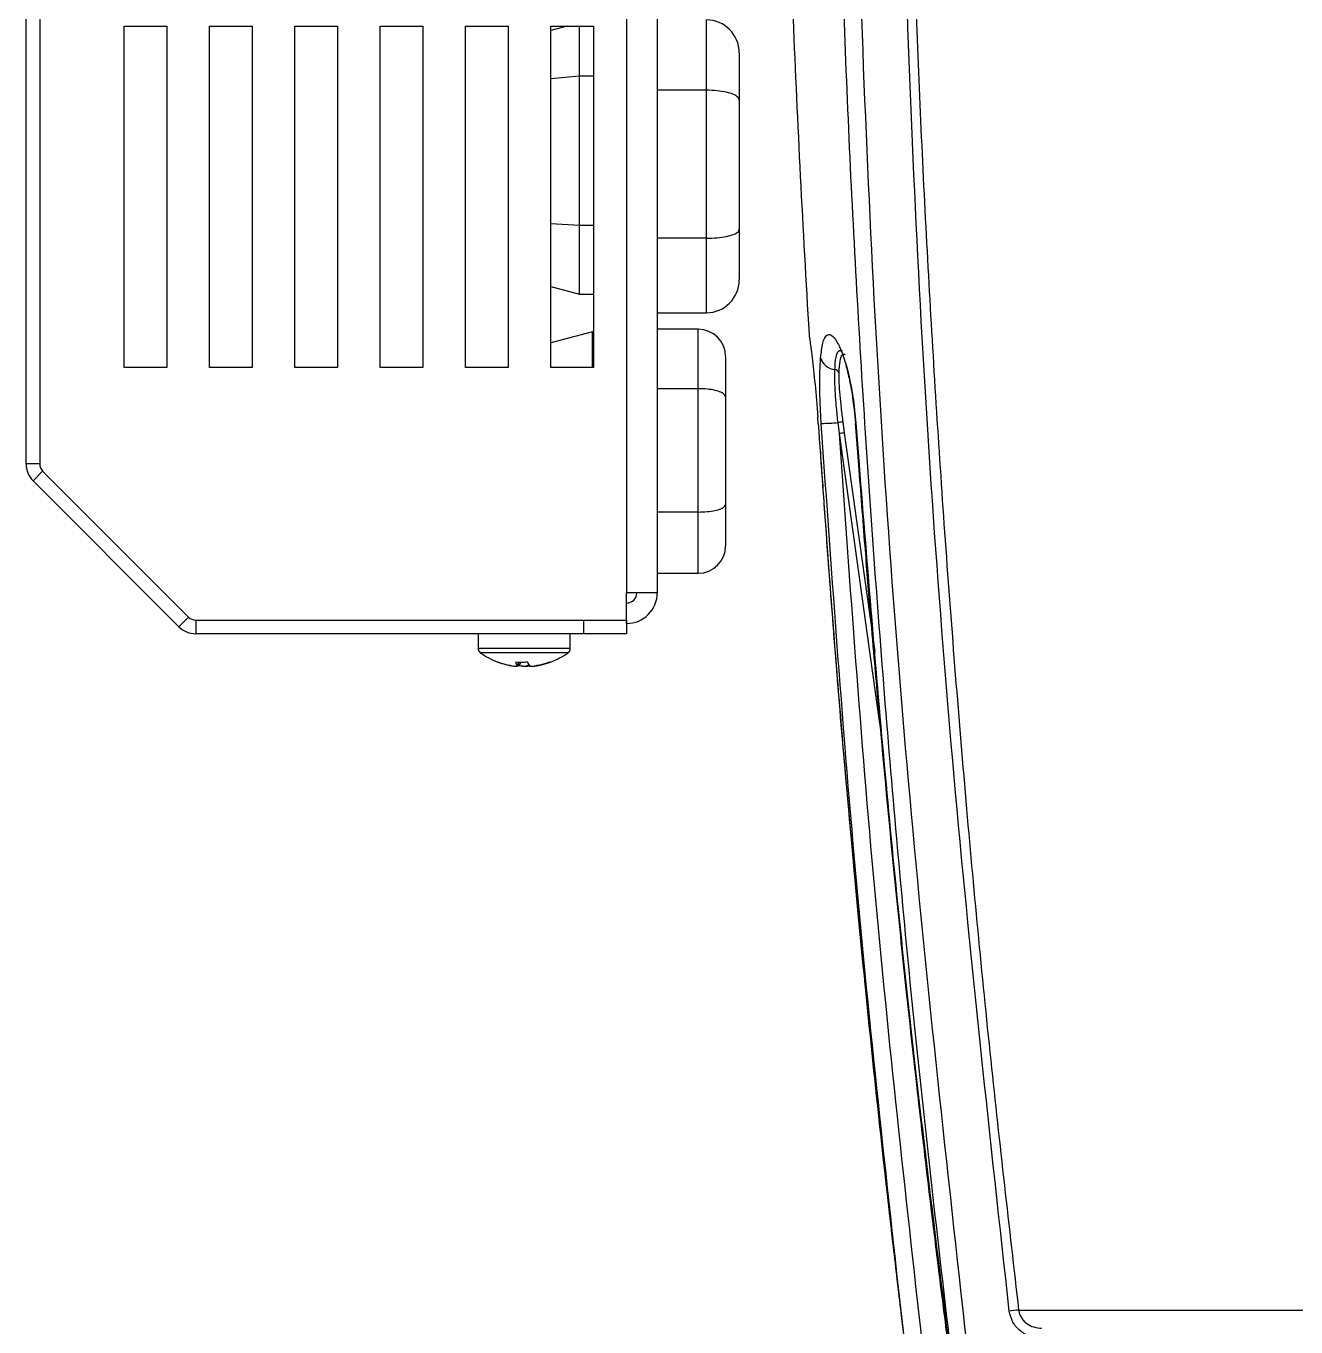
# Model space of a CAD drawing. Extents: x 2 to 136, y 1 to 99.
# Drawn here: x 51.458 to 55.18, y 4.889 to 8.701 of the extents above; entities that cross this region are included whole.
import ezdxf

# ---------------------------------------------------------------- set-up
doc = ezdxf.new("R2010")
doc.units = 0
doc.header["$MEASUREMENT"] = 0
doc.layers.add('OBJECT', color=7, linetype='CONTINUOUS')

msp = doc.modelspace()

# ---------------------------------------------------------------- linework, layer by layer
at = {"layer": 'OBJECT'}
for p, q in [((51.4584, 7.4177), (51.4584, 10.5229)), ((51.4984, 10.5229), (51.4984, 7.4177)), ((53.2184, 9.0878), (53.2184, 7.0403)), ((53.3084, 8.9003), (53.3084, 7.0403)), ((51.7459, 8.7003), (51.8709, 8.7003)), ((51.7459, 7.7003), (51.7459, 8.7003)), ((51.8709, 8.7003), (51.8709, 7.7003)), ((51.9959, 8.7003), (52.1209, 8.7003)), ((51.9959, 7.7003), (51.9959, 8.7003)), ((52.1209, 8.7003), (52.1209, 7.7003)), ((52.2459, 8.7003), (52.3709, 8.7003)), ((52.2459, 7.7003), (52.2459, 8.7003)), ((52.3709, 8.7003), (52.3709, 7.7003)), ((52.4959, 8.7003), (52.6209, 8.7003)), ((52.4959, 7.7003), (52.4959, 8.7003)), ((52.6209, 8.7003), (52.6209, 7.7003)), ((52.7459, 8.7003), (52.8709, 8.7003)), ((52.7459, 7.7003), (52.7459, 8.7003)), ((52.8709, 8.7003), (52.8709, 7.7003)), ((53.0441, 8.7003), (52.9959, 8.6874)), ((52.9959, 8.7003), (53.1209, 8.7003)), ((52.9959, 7.7003), (52.9959, 8.7003)), ((53.0804, 8.5555), (53.0804, 8.7003)), ((53.1209, 8.7003), (53.1209, 7.7003)), ((53.4524, 8.5128), (53.4524, 8.7188)), ((53.5484, 8.6228), (53.5484, 8.4834)), ((52.9959, 8.5471), (53.0804, 8.5555)), ((53.0804, 8.1173), (53.0804, 8.5555)), ((53.0804, 8.5555), (53.1209, 8.5555)), ((53.4524, 8.5128), (53.3084, 8.5128)), ((53.4524, 8.0793), (53.4524, 8.5128)), ((53.5484, 8.4834), (53.5484, 8.1055)), ((52.9959, 8.1228), (53.0804, 8.1173)), ((53.0804, 7.9148), (53.0804, 8.1173)), ((53.0804, 8.1173), (53.1209, 8.1173)), ((53.5484, 8.1055), (53.5484, 7.9568)), ((53.4524, 8.0793), (53.3084, 8.0793)), ((53.4524, 7.8608), (53.4524, 8.0793)), ((52.9959, 7.9374), (53.0804, 7.9148)), ((53.0804, 7.9148), (53.1209, 7.9148)), ((53.3084, 7.8608), (53.4524, 7.8608)), ((53.1184, 7.8051), (52.9959, 7.7722)), ((53.1209, 7.8051), (53.1184, 7.8051)), ((53.1184, 7.7003), (53.1184, 7.8051)), ((53.4284, 7.8124), (53.3084, 7.8124)), ((53.4284, 7.6381), (53.4284, 7.8124)), ((53.5084, 7.7324), (53.5084, 7.6142)), ((51.8709, 7.7003), (51.7459, 7.7003)), ((52.1209, 7.7003), (51.9959, 7.7003)), ((52.3709, 7.7003), (52.2459, 7.7003)), ((52.6209, 7.7003), (52.4959, 7.7003)), ((52.8709, 7.7003), (52.7459, 7.7003)), ((53.1209, 7.7003), (52.9959, 7.7003)), ((53.4284, 7.6381), (53.3084, 7.6381)), ((53.4284, 7.2768), (53.4284, 7.6381)), ((53.5084, 7.6142), (53.5084, 7.2993)), ((53.7799, 7.5366), (53.7786, 7.5552)), ((53.842, 7.5069), (53.838, 7.5389)), ((53.852, 7.5407), (53.8564, 7.5087)), ((53.8886, 7.5373), (53.8978, 7.4146)), ((53.8904, 7.5378), (53.8997, 7.415)), ((53.9603, 6.6573), (53.842, 7.5069)), ((53.8564, 7.5087), (53.9456, 6.8684)), ((51.4984, 7.4177), (51.4584, 7.4177)), ((51.5071, 7.3965), (51.4789, 7.3682)), ((51.5071, 7.3965), (51.9346, 6.9691)), ((51.9063, 6.9408), (51.4789, 7.3682)), ((53.5084, 7.2993), (53.5084, 7.1774)), ((53.4284, 7.2768), (53.3084, 7.2768)), ((53.4284, 7.0974), (53.4284, 7.2768)), ((53.3084, 7.0974), (53.4284, 7.0974)), ((53.2184, 6.9503), (53.2184, 7.0403)), ((53.3084, 7.0403), (53.2184, 7.0403)), ((51.9346, 6.9691), (51.9063, 6.9408)), ((51.9558, 6.9603), (51.9558, 6.9203)), ((51.9558, 6.9603), (53.0934, 6.9603)), ((53.0934, 6.9203), (53.0934, 6.9603)), ((53.0934, 6.9603), (53.2184, 6.9603)), ((53.2184, 6.9603), (53.2184, 6.9203)), ((53.0934, 6.9203), (51.9558, 6.9203)), ((52.7834, 6.9203), (52.7834, 6.8769)), ((53.0534, 6.8769), (53.0534, 6.9203)), ((53.2184, 6.9203), (53.0934, 6.9203)), ((53.0534, 6.8769), (52.7834, 6.8769)), ((53.0471, 6.8647), (52.7896, 6.8647)), ((52.8927, 6.8248), (52.8928, 6.8254)), ((52.8995, 6.8373), (52.8982, 6.8248)), ((52.902, 6.8248), (52.903, 6.8372)), ((52.9184, 6.8255), (52.9222, 6.8248)), ((52.9221, 6.8262), (52.9222, 6.8248)), ((52.9385, 6.8252), (52.9385, 6.8248)), ((52.944, 6.8248), (52.944, 6.8254)), ((54.3673, 4.9383), (56.997, 4.9383))]:
    msp.add_line(p, q, dxfattribs=at)
at = {"layer": 'OBJECT', "flags": 128}
for points in [[(53.7789, 7.5544), (53.7788, 7.5545), (53.7786, 7.5552)], [(53.7799, 7.5366), (53.78, 7.5364), (53.7801, 7.5364)], [(53.8904, 7.5378), (53.8888, 7.5374), (53.8887, 7.5372)], [(53.8997, 7.415), (53.898, 7.4147), (53.8979, 7.4146)], [(52.9146, 6.8248), (52.9086, 6.8256), (52.9035, 6.8264)], [(52.9278, 6.8371), (52.9262, 6.8371), (52.9219, 6.8371), (52.9219, 6.8371)], [(52.9222, 6.8248), (52.9281, 6.8256), (52.9332, 6.8264)], [(52.944, 6.8248), (52.9484, 6.8256), (52.952, 6.8264)]]:
    msp.add_lwpolyline(points, dxfattribs=at)
at = {"layer": 'OBJECT'}
for centre, radius, start, end in [((53.4524, 8.6228), 0.096, 0, 90), ((104.3224, 10.8253), 50.66, 182.37923, 183.42528), ((53.4524, 7.9568), 0.096, 270, 0), ((53.4284, 7.7324), 0.08, 0, 90), ((53.8336, 7.7424), 0.0486, 196.7645, 264.0448), ((53.8275, 7.6804), 0.0137, 21.5178, 85.6442), ((53.7678, 8.4848), 0.9485, 271.2658, 274.2479), ((53.8928, 7.1667), 0.3762, 96.2276, 98.368), ((53.8893, 7.189), 0.3214, 95.862, 98.4629), ((51.5284, 7.4177), 0.07, 180, 225), ((51.5284, 7.4177), 0.03, 180, 225), ((53.4284, 7.1774), 0.08, 270, 0), ((53.2184, 7.0403), 0.03, 270, 0), ((53.2184, 7.0403), 0.09, 270, 0), ((51.9558, 6.9903), 0.07, 225, 270), ((51.9558, 6.9903), 0.03, 225, 270), ((52.7984, 6.8769), 0.015, 180, 234.3318), ((52.9184, 7.0441), 0.2208, 234.3318, 249.5829), ((52.9184, 7.0441), 0.2208, 290.4171, 305.6682), ((53.0384, 6.8769), 0.015, 305.6682, 0), ((52.9163, 7.0422), 0.2182, 249.7199, 265.2337), ((52.842, 6.8387), 0.00169, 222.3132, 277.5341), ((52.9184, 7.0441), 0.2208, 249.5829, 262.0078), ((52.9073, 6.9653), 0.1413, 254.9118, 264.0598), ((52.9105, 7.1041), 0.267, 266.3425, 273.6575), ((52.9186, 6.8396), 0.0252, 184.545, 215.9309), ((52.879, 6.8461), 0.0313, 317.2199, 344.2511), ((52.9023, 6.9122), 0.0882, 277.9828, 289.3162), ((52.9577, 6.8461), 0.0313, 195.7513, 222.7777), ((52.9163, 7.0449), 0.2209, 274.7774, 290.1631), ((52.9204, 7.0422), 0.2182, 274.7663, 290.2801), ((52.9184, 7.0441), 0.2208, 277.9922, 290.4171), ((52.9945, 6.8414), 0.00431, 241.6672, 281.5848), ((54.4787, 3.8101), 1.1338, 95.6388, 97.0377)]:
    msp.add_arc(centre, radius, start, end, dxfattribs=at)
for points, knots in [([(53.8797, 9.506), (53.8967, 8.9865), (53.9307, 7.9471), (54.0422, 6.3911), (54.157, 5.3579), (54.2143, 4.8416)], [0, 0, 0, 0, 0.333336, 0.666886, 1, 1, 1, 1]), ([(54.3398, 4.9353), (54.2841, 5.4411), (54.1727, 6.4536), (54.0646, 7.9782), (54.0316, 8.9968), (54.0151, 9.5059)], [0, 0, 0, 0, 0.33303, 0.666639, 1, 1, 1, 1]), ([(54.043, 9.5063), (54.05, 9.2485), (54.0641, 8.7364), (54.1007, 7.9735), (54.1488, 7.2058), (54.2098, 6.4391), (54.2819, 5.6791), (54.3392, 5.1823), (54.3673, 4.9383)], [0, 0, 0, 0, 0.168843, 0.335534, 0.500076, 0.67255, 0.839189, 1, 1, 1, 1]), ([(53.8354, 9.3061), (53.8452, 9.004), (53.8647, 8.4042), (53.9155, 7.5029), (53.9821, 6.6031), (54.0641, 5.7122), (54.1322, 5.1242), (54.1655, 4.8361)], [0, 0, 0, 0, 0.2022766, 0.4015017, 0.6039518, 0.8059482, 1, 1, 1, 1]), ([(53.5484, 8.4834), (53.5484, 8.4834), (53.5483, 8.4861), (53.5458, 8.4922), (53.5337, 8.5005), (53.5119, 8.5074), (53.4839, 8.5119), (53.4629, 8.5125), (53.4524, 8.5128)], [0, 0, 0, 0, 0.003688, 0.16918, 0.383482, 0.590872, 0.795386, 1, 1, 1, 1]), ([(53.4524, 8.0793), (53.4629, 8.0796), (53.4839, 8.0801), (53.5119, 8.0841), (53.5337, 8.0902), (53.5458, 8.0976), (53.5483, 8.103), (53.5484, 8.1055), (53.5484, 8.1055)], [0, 0, 0, 0, 0.204614, 0.4091276, 0.6165181, 0.8308179, 0.9963109, 1, 1, 1, 1]), ([(53.7529, 7.7985), (53.753, 7.7961), (53.7532, 7.7936), (53.7539, 7.7911), (53.7539, 7.791)], [0, 0, 0, 0, 0.94299, 1, 1, 1, 1]), ([(53.7529, 7.7985), (53.7534, 7.795), (53.7544, 7.788), (53.7616, 7.7332), (53.7707, 7.6536), (53.776, 7.588), (53.7786, 7.5552)], [0, 0, 0, 0, 0.24993, 0.499886, 0.749919, 1, 1, 1, 1]), ([(53.787, 7.7283), (53.7889, 7.744), (53.7926, 7.7754), (53.8035, 7.7975), (53.8177, 7.7991), (53.8344, 7.7792), (53.8521, 7.74), (53.8687, 7.684), (53.8828, 7.6151), (53.8879, 7.5636), (53.8904, 7.5378)], [0, 0, 0, 0, 0.124845, 0.24983, 0.374893, 0.499993, 0.625062, 0.749967, 0.874601, 1, 1, 1, 1]), ([(53.8285, 7.694), (53.8294, 7.707), (53.8312, 7.7329), (53.8388, 7.7518), (53.8464, 7.7502), (53.8501, 7.7494)], [0, 0, 0, 0, 0.345648, 0.688634, 1, 1, 1, 1]), ([(53.8603, 7.7376), (53.8566, 7.7384), (53.849, 7.7401), (53.842, 7.722), (53.8408, 7.6976), (53.8402, 7.6854)], [0, 0, 0, 0, 0.331196, 0.664786, 1, 1, 1, 1]), ([(53.7887, 7.5366), (53.7877, 7.5546), (53.7856, 7.5907), (53.7844, 7.6422), (53.7845, 7.6897), (53.7862, 7.7154), (53.787, 7.7283)], [0, 0, 0, 0, 0.250785, 0.500021, 0.750018, 1, 1, 1, 1]), ([(53.861, 7.7063), (53.8641, 7.6947), (53.8709, 7.6686), (53.8816, 7.6111), (53.8862, 7.563), (53.8887, 7.5372)], [0, 0, 0, 0, 0.272966, 0.610724, 1, 1, 1, 1]), ([(53.838, 7.5389), (53.8364, 7.5535), (53.8332, 7.5825), (53.83, 7.6241), (53.8281, 7.6625), (53.8284, 7.6835), (53.8285, 7.694)], [0, 0, 0, 0, 0.251653, 0.500766, 0.75093, 1, 1, 1, 1]), ([(53.8402, 7.6854), (53.8403, 7.6755), (53.8404, 7.6558), (53.8429, 7.6199), (53.8466, 7.5812), (53.8502, 7.5542), (53.852, 7.5407)], [0, 0, 0, 0, 0.249435, 0.499656, 0.748628, 1, 1, 1, 1]), ([(53.5084, 7.6142), (53.5084, 7.6143), (53.5083, 7.6165), (53.5063, 7.6214), (53.4962, 7.6281), (53.478, 7.6337), (53.4546, 7.6374), (53.4371, 7.6379), (53.4284, 7.6381)], [0, 0, 0, 0, 0.003686, 0.169181, 0.383482, 0.590871, 0.795385, 1, 1, 1, 1]), ([(53.7799, 7.5366), (53.7972, 7.2927), (53.8308, 6.8172), (53.8928, 6.1233), (53.959, 5.4669), (54.009, 5.0423), (54.0332, 4.8361)], [0, 0, 0, 0, 0.27038, 0.527173, 0.77038, 1, 1, 1, 1]), ([(54.034, 4.8361), (53.9843, 5.2823), (53.8843, 6.1808), (53.8207, 7.0826), (53.7887, 7.5366)], [0, 0, 0, 0, 0.49662, 1, 1, 1, 1]), ([(54.0849, 4.8414), (54.0356, 5.2849), (53.9368, 6.1718), (53.8736, 7.0619), (53.842, 7.5069)], [0, 0, 0, 0, 0.500069, 1, 1, 1, 1]), ([(53.7856, 7.4599), (53.7895, 7.4027), (53.7979, 7.2798), (53.8106, 7.1082), (53.8223, 6.9549), (53.8325, 6.8274), (53.8521, 6.5878), (53.8788, 6.2848), (53.9131, 5.9274), (53.9363, 5.6999), (53.954, 5.5328), (53.9676, 5.4067), (53.9853, 5.2467), (54.0053, 5.0714), (54.0199, 4.9496), (54.0268, 4.8924)], [0, 0, 0, 0, 0.0667, 0.143295, 0.200055, 0.245598, 0.29208, 0.479715, 0.599336, 0.709711, 0.745752, 0.794836, 0.857243, 0.932974, 1, 1, 1, 1]), ([(53.8979, 7.4146), (53.9039, 7.3356), (53.9147, 7.1938), (53.93, 7.0056), (53.9424, 6.8591), (53.9531, 6.7374), (53.9736, 6.5085), (54.0014, 6.2191), (54.0368, 5.8778), (54.0607, 5.6605), (54.0789, 5.5009), (54.0929, 5.3805), (54.1111, 5.2277), (54.1338, 5.0424), (54.151, 4.9081), (54.1603, 4.8355)], [0, 0, 0, 0, 0.091688, 0.164513, 0.21848, 0.261781, 0.305976, 0.484375, 0.598107, 0.70305, 0.737316, 0.783983, 0.843317, 0.915321, 1, 1, 1, 1]), ([(53.8997, 7.415), (53.924, 7.1121), (53.9713, 6.522), (54.0597, 5.6622), (54.1289, 5.1062), (54.1625, 4.8361)], [0, 0, 0, 0, 0.351668, 0.685, 1, 1, 1, 1]), ([(53.4284, 7.2768), (53.4371, 7.277), (53.4546, 7.2775), (53.478, 7.2809), (53.4962, 7.2862), (53.5063, 7.2926), (53.5083, 7.2972), (53.5084, 7.2993), (53.5084, 7.2993)], [0, 0, 0, 0, 0.204615, 0.409128, 0.616519, 0.83082, 0.996314, 1, 1, 1, 1]), ([(54.4352, 4.8557), (54.4239, 4.8568), (54.4012, 4.8589), (54.3712, 4.8761), (54.3478, 4.902), (54.3425, 4.9242), (54.3398, 4.9353)], [0, 0, 0, 0, 0.250172, 0.500067, 0.749913, 1, 1, 1, 1]), ([(54.3673, 4.9383), (54.368, 4.9347), (54.3694, 4.9273), (54.3744, 4.9169), (54.3815, 4.9072), (54.3935, 4.8965), (54.4115, 4.8873), (54.4269, 4.886), (54.4347, 4.8853)], [0, 0, 0, 0, 0.116907, 0.238658, 0.366334, 0.500852, 0.750248, 1, 1, 1, 1])]:
    msp.add_open_spline(points, degree=3, knots=knots, dxfattribs=at)

doc.saveas('drawing.dxf')
